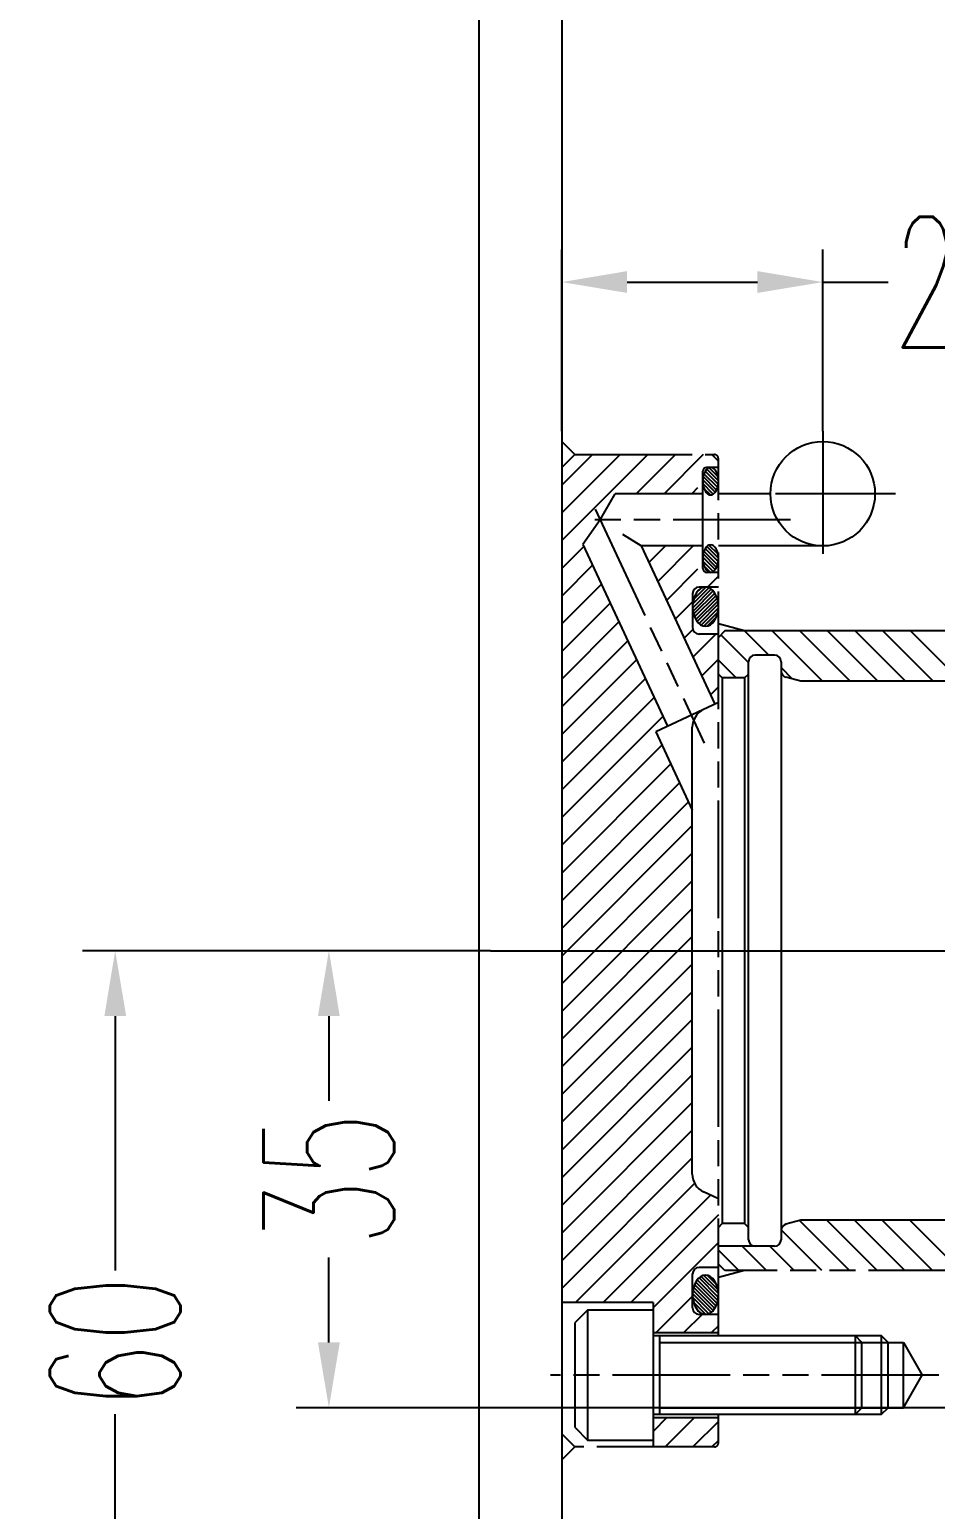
# Model space of a CAD drawing. Extents: x 14103 to 19353, y -3233 to 932.
# Drawn here: x 15437 to 15506.4, y -168.7 to -55.4 of the extents above; entities that cross this region are included whole.
import ezdxf

# ---------------------------------------------------------------- set-up
doc = ezdxf.new("R2010")
doc.units = 0
doc.header["$LTSCALE"] = 20
doc.header["$MEASUREMENT"] = 0
doc.linetypes.add('CENTERLINE', pattern=[30, 24, -1.5, 3, -1.5])
doc.linetypes.add('PHANTOM', pattern=[0.8, 0.45, -0.05, 0.1, -0.05, 0.1, -0.05])
doc.layers.get('DEFPOINTS').update_dxf_attribs({"linetype": 'CONTINUOUS'})
for name, color, linetype in [('1', 7, 'CONTINUOUS'), ('CONTINUOUS', 7, 'CONTINUOUS'), ('OIL', 7, 'CONTINUOUS')]:
    doc.layers.add(name, color=color, linetype=linetype)
doc.styles.add('lxy2', font='txt.shx', dxfattribs={"width": 0.6})
doc.dimstyles.new('10', dxfattribs={"dimtxt": 10, "dimasz": 5, "dimexe": 2.5, "dimexo": 0, "dimgap": 1, "dimtad": 0, "dimdsep": 46, "dimtxsty": 'lxy2', "dimcen": -3, "dimclrd": 113, "dimclre": 113, "dimclrt": 3, "dimazin": 2, "dimtfac": 1, "dimtofl": 0, "dimtmove": 0, "dimatfit": 3, "dimfxl": 1, "dimtolj": 1, "dimtzin": 0, "dimarcsym": 0})

# ---------------------------------------------------------------- blocks, each defined once
blk = doc.blocks.new('*D203')
at = {"layer": 'DEFPOINTS', "color": 0, "linetype": 'Continuous'}
for p in [(15471.43, -125.91), (15443.57, -185.91), (15675.28, -185.91)]:
    blk.add_point(p, dxfattribs=at)
at = {"layer": 'OIL', "color": 113, "linetype": 'Continuous', "lineweight": -2}
for p, q in [((15471.43, -125.91), (15441.07, -125.91)), ((15443.57, -130.91), (15443.57, -150.41)), ((15443.57, -180.91), (15443.57, -161.41)), ((15675.28, -185.91), (15441.07, -185.91))]:
    blk.add_line(p, q, dxfattribs=at)
at = {"layer": 'OIL', "color": 113, "linetype": 'Continuous'}
for points in [[(15442.74, -130.91), (15444.41, -130.91), (15443.57, -125.91)], [(15442.74, -180.91), (15444.41, -180.91), (15443.57, -185.91)]]:
    blk.add_solid(points, dxfattribs=at)
at = {"layer": 'OIL', "color": 3, "linetype": 'Continuous', "insert": (15443.57, -155.91), "char_height": 10, "attachment_point": 5, "rotation": 90, "style": 'lxy2'}
blk.add_mtext('\\A1;60', dxfattribs=at)
blk = doc.blocks.new('*U71')
at = {"layer": '1', "color": 2, "linetype": 'Continuous'}
blk.add_circle((0, 0), 1, dxfattribs=at)
blk = doc.blocks.new('*U72')
at = {"layer": '1', "color": 2, "linetype": 'Continuous'}
blk.add_circle((0, 0), 1, dxfattribs=at)
blk = doc.blocks.new('*D278')
at = {"layer": '1', "color": 113, "linetype": 'Continuous', "lineweight": -2}
for p, q in [((15477.78, -86.11), (15477.78, -72.2)), ((15497.77, -86.11), (15497.77, -72.2)), ((15482.78, -74.7), (15492.77, -74.7)), ((15497.77, -74.7), (15502.77, -74.7))]:
    blk.add_line(p, q, dxfattribs=at)
at = {"layer": '1', "color": 113, "linetype": 'Continuous'}
for points in [[(15482.78, -73.86), (15482.78, -75.53), (15477.78, -74.7)], [(15492.77, -73.86), (15492.77, -75.53), (15497.77, -74.7)]]:
    blk.add_solid(points, dxfattribs=at)
at = {"layer": 'DEFPOINTS', "color": 0, "linetype": 'Continuous'}
for p in [(15497.77, -74.7), (15477.78, -86.11), (15497.77, -86.11)]:
    blk.add_point(p, dxfattribs=at)
at = {"layer": '1', "color": 3, "linetype": 'Continuous', "insert": (15508.27, -74.7), "char_height": 10, "attachment_point": 5, "style": 'lxy2'}
blk.add_mtext('\\A1;20', dxfattribs=at)
blk = doc.blocks.new('*U76')
at = {"layer": '1', "color": 3, "linetype": 'Continuous'}
blk.add_circle((0, 0), 1, dxfattribs=at)
blk = doc.blocks.new('*D204')
at = {"layer": 'DEFPOINTS', "color": 0, "linetype": 'Continuous'}
for p in [(15459.94, -125.91), (15472.31, -125.91), (15552.28, -160.91)]:
    blk.add_point(p, dxfattribs=at)
at = {"layer": 'OIL', "color": 113, "linetype": 'Continuous', "lineweight": -2}
for p, q in [((15472.31, -125.91), (15457.44, -125.91)), ((15459.94, -130.91), (15459.94, -137.41)), ((15459.94, -155.91), (15459.94, -149.41)), ((15552.28, -160.91), (15457.44, -160.91))]:
    blk.add_line(p, q, dxfattribs=at)
at = {"layer": 'OIL', "color": 113, "linetype": 'Continuous'}
for points in [[(15459.1, -130.91), (15460.77, -130.91), (15459.94, -125.91)], [(15459.1, -155.91), (15460.77, -155.91), (15459.94, -160.91)]]:
    blk.add_solid(points, dxfattribs=at)
at = {"layer": 'OIL', "color": 3, "linetype": 'Continuous', "insert": (15459.94, -143.41), "char_height": 10, "attachment_point": 5, "rotation": 90, "style": 'lxy2'}
blk.add_mtext('\\A1;35', dxfattribs=at)
blk = doc.blocks.new('*U75')
at = {"layer": '1', "color": 3, "linetype": 'Continuous'}
blk.add_circle((0, 0), 1, dxfattribs=at)

msp = doc.modelspace()

# ---------------------------------------------------------------- linework, layer by layer
at = {"layer": '1', "color": 2, "linetype": 'CENTERLINE'}
for p, q in [((15497.771, -86.109), (15497.771, -95.522)), ((15503.336, -90.91), (15494.147, -90.91)), ((15472.312, -125.91), (15543.003, -125.91))]:
    msp.add_line(p, q, dxfattribs=at)
at = {"layer": '1', "color": 1, "linetype": 'PHANTOM'}
for p, q in [((15478.775, -87.91), (15477.775, -86.91)), ((15478.775, -87.91), (15489.475, -87.91)), ((15489.775, -155.41), (15489.775, -88.21)), ((15495.31, -92.91), (15479.482, -92.91)), ((15480.335, -92.085), (15488.695, -110.012)), ((15491.775, -101.41), (15489.775, -100.874)), ((15526.275, -101.41), (15491.775, -101.41)), ((15491.775, -150.41), (15489.775, -150.946)), ((15526.275, -150.41), (15491.775, -150.41)), ((15489.775, -163.61), (15489.775, -161.41)), ((15478.775, -163.91), (15477.775, -164.91)), ((15489.475, -163.91), (15478.775, -163.91))]:
    msp.add_line(p, q, dxfattribs=at)
at = {"layer": '1', "color": 2, "linetype": 'Continuous'}
for p, q in [((15478.775, -87.91), (15477.775, -88.91)), ((15480.126, -87.91), (15477.775, -90.26)), ((15482.247, -87.91), (15477.775, -92.382)), ((15484.369, -87.91), (15477.775, -94.503)), ((15486.49, -87.91), (15483.49, -90.91)), ((15488.611, -87.91), (15485.611, -90.91)), ((15489.275, -87.91), (15489.775, -88.41)), ((15488.575, -96.63), (15488.575, -89.19)), ((15489.713, -90.417), (15488.671, -89.375)), ((15489.76, -90.182), (15488.761, -89.182)), ((15489.775, -88.89), (15488.875, -88.89)), ((15489.775, -89.914), (15488.884, -89.023)), ((15489.742, -89.597), (15489.055, -88.911)), ((15489.554, -89.127), (15489.38, -88.953)), ((15489.775, -88.867), (15489.753, -88.89)), ((15488.175, -90.467), (15487.733, -90.91)), ((15489.53, -90.8), (15488.578, -89.848)), ((15489.385, -90.938), (15488.585, -90.138)), ((15489.636, -90.624), (15488.609, -89.596)), ((15489.168, -91.004), (15488.664, -90.5)), ((15480.72, -92.91), (15481.874, -90.91)), ((15488.575, -90.91), (15481.874, -90.91)), ((15493.771, -90.91), (15489.775, -90.91)), ((15480.72, -92.91), (15479.395, -94.801)), ((15483.859, -94.91), (15482.462, -94.02)), ((15479.46, -94.94), (15477.775, -96.624)), ((15479.395, -94.801), (15485.887, -108.723)), ((15488.575, -94.91), (15483.859, -94.91)), ((15483.859, -94.91), (15489.512, -107.033)), ((15485.725, -94.91), (15484.452, -96.182)), ((15487.846, -94.91), (15485.127, -97.629)), ((15489.76, -96.107), (15488.761, -95.108)), ((15489.775, -95.839), (15488.884, -94.948)), ((15489.742, -95.523), (15489.055, -94.837)), ((15489.554, -95.053), (15489.38, -94.879)), ((15497.771, -94.91), (15489.775, -94.91)), ((15489.53, -96.725), (15488.578, -95.774)), ((15489.385, -96.863), (15488.585, -96.064)), ((15489.636, -96.549), (15488.609, -95.522)), ((15489.713, -96.343), (15488.671, -95.301)), ((15480.134, -96.387), (15477.775, -98.746)), ((15488.182, -96.695), (15485.802, -99.076)), ((15489.168, -96.93), (15488.664, -96.425)), ((15489.775, -96.93), (15488.875, -96.93)), ((15489.775, -97.223), (15488.939, -98.06)), ((15480.809, -97.833), (15477.775, -100.867)), ((15481.484, -99.28), (15477.775, -102.988)), ((15487.805, -99.193), (15486.476, -100.522)), ((15482.158, -100.727), (15477.775, -105.11)), ((15487.824, -101.296), (15487.151, -101.969)), ((15489.582, -101.66), (15487.825, -103.416)), ((15490.275, -101.41), (15489.775, -101.91)), ((15492.082, -103.846), (15489.96, -101.725)), ((15513.775, -101.41), (15490.275, -101.41)), ((15493.629, -103.272), (15491.766, -101.41)), ((15497.75, -105.272), (15493.887, -101.41)), ((15499.871, -105.272), (15496.009, -101.41)), ((15501.993, -105.272), (15498.13, -101.41)), ((15504.114, -105.272), (15500.251, -101.41)), ((15506.235, -105.272), (15502.373, -101.41)), ((15508.357, -105.272), (15504.494, -101.41)), ((15482.833, -102.174), (15477.775, -107.231)), ((15483.507, -103.62), (15477.775, -109.352)), ((15489.775, -103.587), (15488.5, -104.862)), ((15491.136, -105.022), (15489.775, -103.662)), ((15492.082, -148.047), (15492.082, -103.774)), ((15494.082, -103.272), (15492.582, -103.272)), ((15494.582, -103.772), (15494.582, -148.047)), ((15495.463, -105.106), (15494.582, -104.225)), ((15484.182, -105.067), (15477.775, -111.474)), ((15490.075, -105.022), (15489.775, -104.722)), ((15491.782, -105.022), (15490.075, -105.022)), ((15490.075, -105.022), (15490.075, -146.797)), ((15491.782, -105.022), (15492.082, -104.722)), ((15491.782, -105.022), (15491.782, -146.797)), ((15496.082, -105.272), (15494.952, -104.97)), ((15520.975, -105.272), (15496.082, -105.272)), ((15484.857, -106.514), (15477.775, -113.595)), ((15489.775, -105.709), (15489.175, -106.309)), ((15489.775, -106.91), (15484.98, -109.146)), ((15485.531, -107.96), (15477.775, -115.716)), ((15487.775, -143.022), (15487.775, -108.798)), ((15484.98, -109.146), (15487.775, -115.139)), ((15485.453, -110.16), (15477.775, -117.838)), ((15486.128, -111.606), (15477.775, -119.959)), ((15486.803, -113.053), (15477.775, -122.08)), ((15487.477, -114.5), (15477.775, -124.202)), ((15487.775, -116.323), (15477.775, -126.323)), ((15487.775, -118.444), (15477.775, -128.444)), ((15487.775, -120.566), (15477.775, -130.566)), ((15487.775, -122.687), (15477.775, -132.687)), ((15487.775, -124.808), (15477.775, -134.808)), ((15487.775, -126.93), (15477.775, -136.93)), ((15487.775, -129.051), (15477.775, -139.051)), ((15487.775, -131.172), (15477.775, -141.172)), ((15487.775, -133.293), (15477.775, -143.293)), ((15487.775, -135.415), (15477.775, -145.415)), ((15487.775, -137.536), (15477.775, -147.536)), ((15487.775, -139.657), (15477.775, -149.657)), ((15487.775, -141.779), (15477.775, -151.779)), ((15487.95, -143.725), (15478.836, -152.839)), ((15489.169, -144.627), (15480.957, -152.839)), ((15489.775, -144.91), (15488.641, -144.381)), ((15489.775, -146.143), (15483.079, -152.839)), ((15490.075, -146.797), (15489.775, -147.097)), ((15491.782, -146.797), (15490.075, -146.797)), ((15491.782, -146.797), (15492.082, -147.097)), ((15497.7, -150.41), (15494.583, -147.293)), ((15496.082, -146.547), (15494.952, -146.85)), ((15499.821, -150.41), (15495.985, -146.573)), ((15520.975, -146.547), (15496.082, -146.547)), ((15501.943, -150.41), (15498.08, -146.547)), ((15504.064, -150.41), (15500.201, -146.547)), ((15506.185, -150.41), (15502.323, -146.547)), ((15508.307, -150.41), (15504.444, -146.547)), ((15489.775, -148.264), (15484.775, -153.264)), ((15494.082, -148.547), (15489.775, -148.547)), ((15491.336, -150.41), (15489.775, -148.849)), ((15493.457, -150.41), (15491.595, -148.547)), ((15495.579, -150.41), (15493.716, -148.547)), ((15490.275, -150.41), (15489.775, -149.91)), ((15491.775, -150.41), (15490.275, -150.41)), ((15484.775, -152.839), (15477.775, -152.839)), ((15484.775, -152.839), (15484.775, -163.909)), ((15487.805, -152.355), (15485.001, -155.16)), ((15479.776, -153.41), (15478.776, -154.41)), ((15479.775, -153.41), (15484.775, -153.41)), ((15479.775, -163.41), (15479.775, -153.41)), ((15488.522, -153.76), (15487.122, -155.16)), ((15478.775, -154.41), (15478.775, -162.41)), ((15484.775, -155.16), (15489.775, -155.16)), ((15489.775, -154.628), (15489.244, -155.16)), ((15502.275, -155.41), (15484.776, -155.41)), ((15485.275, -155.41), (15485.275, -161.41)), ((15485.275, -155.91), (15503.955, -155.91)), ((15500.275, -161.41), (15500.275, -155.41)), ((15500.776, -155.91), (15500.276, -155.41)), ((15500.775, -160.91), (15500.775, -155.91)), ((15502.275, -161.41), (15502.275, -155.41)), ((15502.776, -155.91), (15502.276, -155.41)), ((15502.775, -160.91), (15502.775, -155.91)), ((15503.954, -160.909), (15503.954, -155.909)), ((15503.955, -155.909), (15505.398, -158.409)), ((15503.955, -160.909), (15505.398, -158.409)), ((15485.275, -160.91), (15503.955, -160.91)), ((15500.276, -161.41), (15500.776, -160.91)), ((15502.276, -161.41), (15502.776, -160.91)), ((15484.775, -161.41), (15502.275, -161.41)), ((15485.836, -161.66), (15484.775, -162.72)), ((15484.775, -161.66), (15489.775, -161.66)), ((15487.957, -161.66), (15485.707, -163.91)), ((15489.775, -161.963), (15487.829, -163.91)), ((15478.775, -163.91), (15477.775, -162.91)), ((15478.776, -162.41), (15479.776, -163.41)), ((15484.775, -163.41), (15479.775, -163.41)), ((15489.275, -163.91), (15489.775, -163.41))]:
    msp.add_line(p, q, dxfattribs=at)
at = {"layer": '1', "color": 3, "linetype": 'Continuous'}
for p, q in [((15487.805, -98.56), (15487.805, -101.16)), ((15489.229, -98.217), (15487.807, -99.639)), ((15489.05, -98.113), (15487.815, -99.348)), ((15489.376, -98.353), (15487.831, -99.898)), ((15488.82, -98.06), (15487.875, -99.005)), ((15489.497, -98.515), (15487.88, -100.132)), ((15488.439, -98.158), (15488.086, -98.512)), ((15489.775, -98.06), (15488.305, -98.06)), ((15489.597, -98.698), (15487.951, -100.344)), ((15489.676, -98.902), (15488.042, -100.535)), ((15489.733, -99.127), (15488.155, -100.705)), ((15489.768, -99.375), (15488.291, -100.852)), ((15489.773, -99.652), (15488.455, -100.97)), ((15489.738, -99.971), (15488.662, -101.047)), ((15489.618, -100.374), (15488.952, -101.039)), ((15489.775, -101.66), (15488.305, -101.66)), ((15487.805, -153.26), (15487.805, -150.66)), ((15489.775, -150.16), (15488.305, -150.16)), ((15489.497, -153.305), (15487.88, -151.688)), ((15489.597, -153.122), (15487.951, -151.476)), ((15489.676, -152.918), (15488.042, -151.284)), ((15489.733, -152.693), (15488.155, -151.114)), ((15489.768, -152.444), (15488.291, -150.967)), ((15489.773, -152.167), (15488.455, -150.849)), ((15489.738, -151.848), (15488.662, -150.773)), ((15489.618, -151.446), (15488.952, -150.78)), ((15489.229, -153.603), (15487.807, -152.18)), ((15489.05, -153.707), (15487.815, -152.472)), ((15489.376, -153.466), (15487.831, -151.921)), ((15488.82, -153.759), (15487.875, -152.814)), ((15488.439, -153.661), (15488.086, -153.308)), ((15489.775, -153.76), (15488.305, -153.76))]:
    msp.add_line(p, q, dxfattribs=at)
at = {"layer": '1', "color": 2, "linetype": 'PHANTOM'}
msp.add_line((15506.675, -158.41), (15476.924, -158.41), dxfattribs=at)
at = {"layer": '1', "color": 2, "linetype": 'Continuous'}
msp.add_circle((15497.771, -90.91), 4, dxfattribs=at)
at = {"layer": '1', "color": 1, "linetype": 'PHANTOM'}
for centre, start, end in [((15489.475, -88.21), 0, 90), ((15489.475, -163.61), 270, 0)]:
    msp.add_arc(centre, 0.3, start, end, dxfattribs=at)
at = {"layer": '1', "color": 2, "linetype": 'Continuous'}
for centre, radius, start, end in [((15488.875, -89.19), 0.3, 90, 180), ((15488.875, -96.63), 0.3, 180, 270), ((15492.582, -103.772), 0.5, 90, 180), ((15494.082, -103.772), 0.5, 0, 90), ((15495.082, -104.487), 0.5, 180, 255), ((15489.275, -108.798), 1.5, 115, 180), ((15489.275, -143.022), 1.5, 180, 245), ((15495.082, -147.333), 0.5, 105, 180), ((15492.582, -148.047), 0.5, 180, 270), ((15494.082, -148.047), 0.5, 270, 0)]:
    msp.add_arc(centre, radius, start, end, dxfattribs=at)
at = {"layer": '1', "color": 3, "linetype": 'Continuous'}
for centre, start, end in [((15488.305, -98.56), 90, 180), ((15488.305, -101.16), 180, 270), ((15488.305, -150.66), 90, 180), ((15488.305, -153.26), 180, 270)]:
    msp.add_arc(centre, 0.5, start, end, dxfattribs=at)
at = {"layer": 'CONTINUOUS'}
for p, q in [((15471.425, 113.42), (15471.425, -535.91)), ((15477.775, 113.42), (15477.775, -535.91))]:
    msp.add_line(p, q, dxfattribs=at)

# ---------------------------------------------------------------- block references
at = {"layer": '1', "color": 2, "xscale": -1.057194400000299, "yscale": 0.599999999999909, "zscale": 1.0571944, "rotation": 270}
for name, p in [('*U71', (15489.175, -89.947)), ('*U72', (15489.175, -95.873))]:
    msp.add_blockref(name, p, dxfattribs=at)
at = {"layer": '1', "color": 3, "xscale": -1.5, "yscale": 0.9850000000001273, "zscale": 1.5}
for name, p, rotation in [('*U75', (15488.79, -99.56), 90), ('*U76', (15488.79, -152.26), 270)]:
    msp.add_blockref(name, p, dxfattribs=dict(at, rotation=rotation))

# ---------------------------------------------------------------- dimensions: what is measured, and where the dimension line sits
at = {"layer": '1', "color": 4, "linetype": 'Continuous'}
dim = msp.add_linear_dim(base=(15497.771, -74.696), p1=(15477.775, -86.109), p2=(15497.771, -86.109), dimstyle='10', dxfattribs=at)
dim.commit()
dim.dimension.update_dxf_attribs({"geometry": '*D278', "text_midpoint": (15508.271, -74.696)})
at = {"layer": 'OIL', "color": 4, "linetype": 'Continuous'}
for base, p1, p2, picture, middle in [((15443.574, -185.91), (15471.425, -125.91), (15675.276, -185.91), '*D203', (15443.574, -155.91)), ((15459.937, -125.91), (15552.276, -160.91), (15472.312, -125.91), '*D204', (15459.937, -143.41))]:
    dim = msp.add_linear_dim(base=base, p1=p1, p2=p2, angle=90, dimstyle='10', dxfattribs=at)
    dim.commit()
    dim.dimension.update_dxf_attribs({"geometry": picture, "text_midpoint": middle})

doc.saveas('drawing.dxf')
